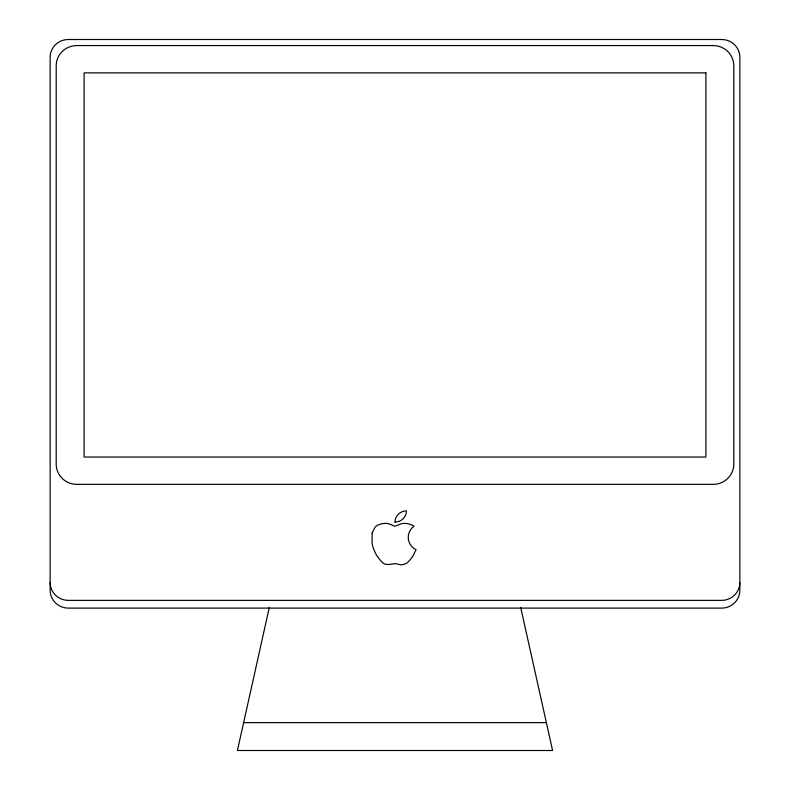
<?xml version="1.0" encoding="UTF-8"?>
<svg xmlns="http://www.w3.org/2000/svg" width="790" height="790" viewBox="0 0 790 790"><rect width="100%" height="100%" fill="white"/><g stroke="black" fill="none" stroke-linecap="round" stroke-linejoin="round"><path stroke-width="1.19" d="M269.321 607.372L237.415 750.5L552.585 750.5L520.679 607.372M243.626 722.623L546.374 722.623M50.145 582.566A18.18 17.805 0 0 0 68.335 600.37L721.665 600.37A18.18 17.805 0 0 0 739.855 582.566M372.149 532.845L372.09 543.095A35.669 34.928 0 0 0 381.343 561.374C385.036 566.43 390.862 563.961 395.82 563.556C400.036 565.442 405.606 565.265 408.657 561.374A35.669 34.928 0 0 0 412.963 555.923L416.083 549.741A14.111 13.815 0 0 1 413.95 526.278L413.743 526.11A8.394 8.226 0 0 0 412.745 525.399A15.227 14.911 0 0 0 412.39 525.192L408.015 523.721A16.876 16.531 0 0 0 401.35 523.721L395 526.278L388.65 523.721A16.876 16.531 0 0 0 381.985 523.721L377.61 525.192A15.227 14.911 0 0 0 377.255 525.399A8.394 8.226 0 0 0 374.855 527.582L372.149 532.845M721.665 39.5L68.335 39.5A18.18 17.805 0 0 0 50.145 57.305L50.145 590.308A18.18 17.805 0 0 0 68.335 608.112L721.665 608.112A18.18 17.805 0 0 0 739.855 590.308L739.855 57.305A18.18 17.805 0 0 0 721.665 39.5M713.182 45.563L76.818 45.563A20.609 20.175 0 0 0 56.209 65.738L56.209 464.174A20.609 20.175 0 0 0 76.818 484.349L713.182 484.349A20.609 20.175 0 0 0 733.792 464.174L733.792 65.738A20.609 20.175 0 0 0 713.182 45.563M705.905 72.868L84.096 72.868L84.096 457.045L705.905 457.045L705.905 72.868M395 522.091A11.416 11.179 0 0 0 406.425 510.903A11.425 11.188 0 0 0 395 522.091"/></g></svg>
